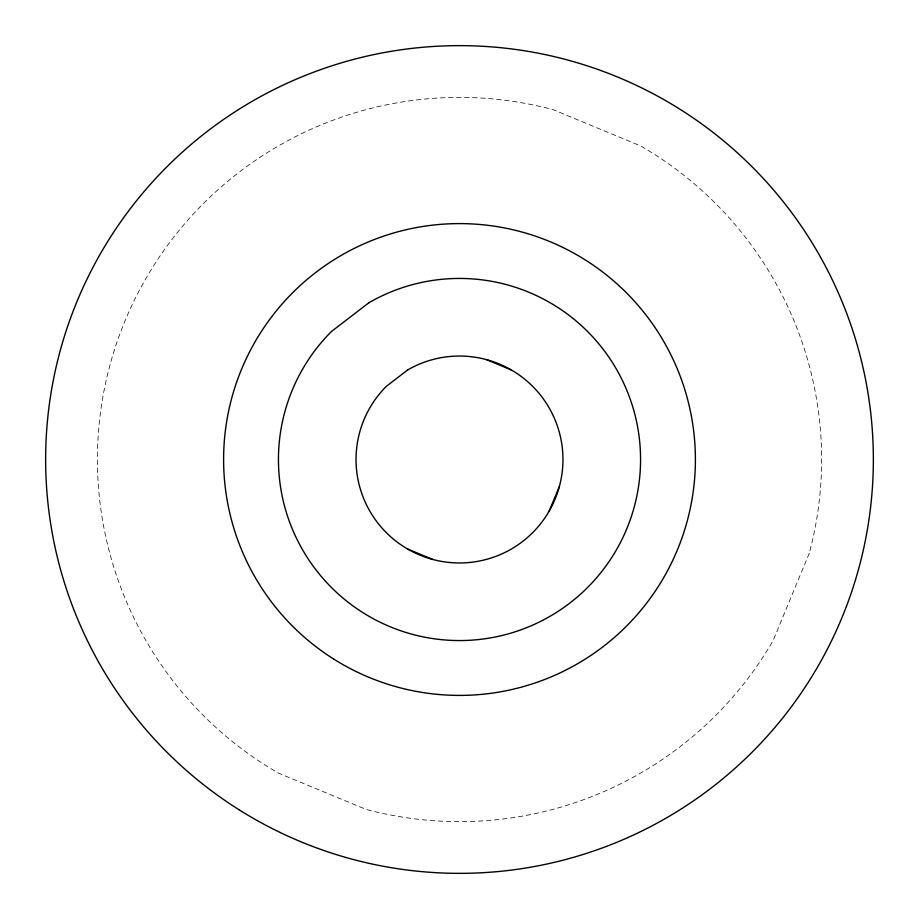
<?xml version="1.0" encoding="UTF-8"?>
<svg xmlns="http://www.w3.org/2000/svg" width="919" height="919" viewBox="0 0 919 919"><rect width="100%" height="100%" fill="white"/><g stroke="black" fill="none" stroke-linecap="round" stroke-linejoin="round"><path stroke-width="0.69" stroke-dasharray="4.59 3.45" d="M809.283 553.227L773.109 640.566A362.132 362.132 0 0 1 365.773 809.283L278.434 773.109A362.132 362.132 0 0 1 553.227 109.717L640.566 145.891A362.132 362.132 0 0 1 809.283 553.227"/><path stroke-width="1.38" d="M549.102 511.228L559.441 486.277M486.277 359.559L511.228 369.897M407.772 549.102L432.723 559.441M368.967 302.696L331.472 331.472A181.066 181.066 0 0 0 397.571 629.641A181.066 181.066 0 0 0 639.877 443.716A181.066 181.066 0 0 0 368.967 302.696M407.772 369.897L386.336 386.336A103.468 103.468 0 0 0 424.118 556.73A103.468 103.468 0 0 0 562.566 450.482A103.468 103.468 0 0 0 407.772 369.897M238.883 809.65A413.86 413.86 0 0 0 873.05 475.479A413.86 413.86 0 0 0 266.567 93.359A413.86 413.86 0 0 0 238.883 809.65M333.746 659.084A235.896 235.896 0 0 0 695.224 468.61A235.896 235.896 0 0 0 349.53 250.807A235.896 235.896 0 0 0 333.746 659.084"/></g></svg>
